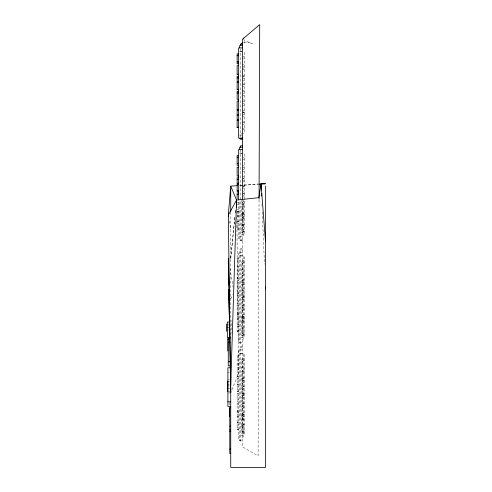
<?xml version="1.0" encoding="UTF-8"?>
<svg xmlns="http://www.w3.org/2000/svg" width="492" height="492" viewBox="0 0 492 492"><rect width="100%" height="100%" fill="white"/><g stroke="black" fill="none" stroke-linecap="round" stroke-linejoin="round"><path stroke-width="0.37" stroke-dasharray="2.46 1.84" d="M259.056 199.869L258.103 455.85L242.433 446.841L242.433 200.146M230.68 338.644L231.88 320.286M230.73 258.694L234.899 216.8M235.274 212.993L235.576 209.949M230.73 258.226L234.899 216.671M235.274 212.888L235.576 209.869M230.779 298.902L232.415 294.708M231.88 389.824L238.761 373.127L236.775 216.892M243.749 42.681L247.574 41.783L252.328 43.843L247.574 41.783L243.718 42.73M239.832 185.41L258.029 183.971M239.801 185.502L257.943 184.254M239.604 51.549L243.245 51.549M240.545 51.611L244.192 51.611L244.192 133.338L240.545 133.338M242.667 56.273L244.192 56.273M242.667 58.081L244.192 58.081M242.667 64.335L244.192 64.335M242.667 66.143L244.192 66.143M242.667 68.056L244.192 68.056M242.667 69.802L244.192 69.802M242.667 75.196L244.192 75.196M242.667 76.678L244.192 76.678M242.667 76.869L244.192 76.869M242.667 78.603L244.192 78.603M242.667 80.319L244.192 80.319M242.667 84.003L244.192 84.003M242.667 84.71L244.192 84.753M242.667 86.506L244.192 86.506M242.667 90.331L244.192 90.331M242.667 91.709L244.192 91.709M242.667 93.683L244.192 93.683M242.667 95.399L244.192 95.399M242.667 99.981L244.192 99.981M242.667 101.696L244.192 101.696M242.667 103.406L244.192 103.406M242.667 105.147L244.192 105.147M242.667 110.54L244.192 110.54M242.667 112.022L244.192 112.022M242.667 112.213L244.192 112.213M242.667 112.76L244.192 112.76M242.667 114.642L244.192 114.642M242.667 116.469L244.192 116.469M242.667 121.961L244.192 121.961M242.667 122.674L244.192 122.625M242.667 124.427L244.192 124.427M242.667 128.252L244.192 128.252M242.667 129.63L244.192 129.63M239.604 135.054L243.245 135.054M239.604 153.11L243.245 153.11M240.545 153.178L244.192 153.178L244.192 234.905L240.545 234.905M242.667 157.84L244.192 157.84M242.667 159.648L244.192 159.648M242.667 165.902L244.192 165.902M242.667 167.704L244.192 167.704M242.667 169.623L244.192 169.623M242.667 171.37L244.192 171.37M242.667 176.763L244.192 176.763M242.667 178.239L244.192 178.239M242.667 178.43L244.192 178.43M242.667 180.17L244.192 180.17M242.667 181.886L244.192 181.886M242.667 185.57L244.192 185.57M242.667 186.271L244.192 186.271M242.667 186.32L244.192 186.32M242.667 188.073L244.192 188.073M242.667 191.898L244.192 191.898M242.667 193.276L244.192 193.276M242.667 193.651L244.192 193.651M242.667 195.25L244.192 195.25M242.667 196.966L244.192 196.966M242.667 201.548L244.192 201.548M237.138 202.581L238.657 202.581M241.726 202.784L243.245 202.784M244.192 203.264L242.667 203.264L242.667 200.631M237.138 204.328L238.657 204.328M243.245 204.5L241.726 204.5L241.726 200.201M244.192 204.967L242.667 204.967L242.667 213.78L244.192 213.78M243.245 206.209L241.726 206.209L241.726 215.016L243.245 215.016M242.667 206.714L244.192 206.714M241.726 207.95L243.245 207.95M237.138 209.721L238.657 209.721M237.138 211.197L238.657 211.197M237.138 211.394L238.657 211.394M238.657 211.941L237.138 211.941L237.138 221.142L238.657 221.142M242.667 212.107L244.192 212.107M241.726 213.35L243.245 213.35M242.667 213.583L244.192 213.583M237.138 213.817L238.657 213.817M244.192 214.327L242.667 214.327L242.667 223.528L244.192 223.528M241.726 214.826L243.245 214.826M243.245 215.564L241.726 215.564L241.726 224.764L243.245 224.764M237.138 215.644L238.657 215.644M242.667 216.203L244.192 216.203M237.138 216.578L238.657 216.578M241.726 217.446L243.245 217.446M242.667 218.03L244.192 218.03M242.667 218.965L244.192 218.965M241.726 219.272L243.245 219.272M241.726 220.201L243.245 220.201M238.657 221.806L237.138 221.806L237.138 229.186L238.657 229.186M237.138 221.855L238.657 221.855M237.138 223.608L238.657 223.608M244.192 224.192L242.667 224.192L242.667 231.572L244.192 231.572M242.667 224.241L244.192 224.241M243.245 225.434L241.726 225.434L241.726 232.808L243.245 232.808M241.726 225.477L243.245 225.477M242.667 225.994L244.192 225.994M241.726 227.23L243.245 227.23M237.138 227.433L238.657 227.433M237.138 228.811L238.657 228.811M242.667 229.819L244.192 229.819M241.726 231.055L243.245 231.055M242.667 231.197L244.192 231.197M241.726 232.433L243.245 232.433M239.604 236.621L243.245 236.621L243.245 200.201M242.433 239.61L238.657 239.61L238.657 200.398M242.433 240.354L239.604 240.354L239.604 200.613M242.433 240.693L240.545 240.693L240.545 147.354M242.433 248.565L240.545 248.565L240.545 343.434L242.433 343.434M242.433 249.948L239.604 249.948L239.604 343.096L242.433 343.096M242.433 252.205L238.657 252.205L238.657 342.352L242.433 342.352M239.604 255.852L243.245 255.852L243.245 339.363L239.604 339.363M240.545 255.92L244.192 255.92L244.192 337.647L240.545 337.647M238.657 258.195L237.138 258.195L237.138 268.06L238.657 268.06M237.138 260.004L238.657 260.004M244.192 260.582L242.667 260.582L242.667 270.446L244.192 270.446M243.245 261.818L241.726 261.818L241.726 271.689L243.245 271.689M242.667 262.39L244.192 262.39M241.726 263.626L243.245 263.626M237.138 266.258L238.657 266.258M242.667 268.644L244.192 268.644M241.726 269.88L243.245 269.88M238.657 269.979L237.138 269.979L237.138 278.786L238.657 278.786M237.138 271.725L238.657 271.725M244.192 272.365L242.667 272.365L242.667 281.178L244.192 281.178M243.245 273.607L241.726 273.607L241.726 282.414L243.245 282.414M242.667 274.112L244.192 274.112M241.726 275.348L243.245 275.348M237.138 277.119L238.657 277.119M237.138 278.595L238.657 278.595M242.667 279.505L244.192 279.505M238.657 280.52L237.138 280.52L237.138 285.926L238.657 285.926M241.726 280.741L243.245 280.741M242.667 280.981L244.192 280.981M237.138 282.242L238.657 282.242M241.726 282.224L243.245 282.224M244.192 282.912L242.667 282.912L242.667 288.312L244.192 288.312M243.245 284.148L241.726 284.148L241.726 289.554L243.245 289.554M242.667 284.628L244.192 284.628M241.726 285.864L243.245 285.864M238.657 286.676L237.138 286.627L237.138 294.007L238.657 294.007M237.138 288.429L238.657 288.429M244.192 289.019L242.667 289.019L242.667 296.393L244.192 296.393M243.245 290.255L241.726 290.255L241.726 297.629L243.245 297.629M242.667 290.815L244.192 290.815M241.726 292.051L243.245 292.051M237.138 292.254L238.657 292.254M237.138 293.632L238.657 293.632M242.667 294.64L244.192 294.64M238.657 295.606L237.138 295.606L237.138 303.619L238.657 303.619M241.726 295.877L243.245 295.877M242.667 296.018L244.192 296.018M241.726 297.254L243.245 297.254M237.138 297.322L238.657 297.322M244.192 297.992L242.667 297.992L242.667 306.006L244.192 306.006M243.245 299.228L241.726 299.228L241.726 307.242L243.245 307.242M242.667 299.708L244.192 299.708M241.726 300.944L243.245 300.944M237.138 301.904L238.657 301.904M242.667 304.29L244.192 304.29M238.657 305.323L237.138 305.323L237.138 314.136L238.657 314.136M241.726 305.526L243.245 305.526M237.138 307.07L238.657 307.07M244.192 307.709L242.667 307.709L242.667 316.522L244.192 316.522M243.245 308.951L241.726 308.951L241.726 317.758L243.245 317.758M242.667 309.456L244.192 309.456M241.726 310.692L243.245 310.692M237.138 312.463L238.657 312.463M237.138 313.939L238.657 313.939M238.657 314.683L237.138 314.683L237.138 323.884L238.657 323.884M242.667 314.849L244.192 314.849M241.726 316.092L243.245 316.092M242.667 316.331L244.192 316.331M237.138 316.559L238.657 316.559M244.192 317.069L242.667 317.069L242.667 326.27L244.192 326.27M241.726 317.568L243.245 317.568M237.138 318.386L238.657 318.386M243.245 318.306L241.726 318.306L241.726 327.506L243.245 327.506M242.667 318.945L244.192 318.945M237.138 319.32L238.657 319.32M241.726 320.187L243.245 320.187M242.667 320.772L244.192 320.772M242.667 321.707L244.192 321.707M241.726 322.014L243.245 322.014M241.726 322.943L243.245 322.943M237.138 324.548L238.657 324.548L237.138 324.597L237.138 331.928L238.657 331.928M227.384 325.077L228.725 325.077M237.138 326.35L238.657 326.35M244.192 326.983L242.667 326.934L242.667 334.314L244.192 334.314M226.498 327.346L228.614 327.346M226.498 327.875L228.614 327.875M241.726 328.219L243.245 328.176M242.667 328.736L244.192 328.736M226.498 329.966L228.614 329.966M241.726 329.972L243.245 329.972M237.138 330.175L238.657 330.175M237.138 331.553L238.657 331.553M242.667 332.561L244.192 332.561M241.726 333.797L243.245 333.797M242.667 333.939L244.192 333.939M241.726 335.175L243.245 335.175M243.245 335.55L241.726 335.55L241.726 328.176M242.433 346.313L240.545 346.313L240.545 441.183L242.433 441.183M242.433 347.696L239.604 347.696L239.604 440.844L242.433 440.844M242.433 349.953L238.657 349.953L238.657 440.1L242.433 440.1M239.604 353.607L243.245 353.607L243.245 437.111L239.604 437.111M240.545 353.668L244.192 353.668L244.192 435.395L240.545 435.395M238.657 355.944L237.138 355.944L237.138 365.814L238.657 365.814M237.138 357.752L238.657 357.752M244.192 358.33L242.667 358.33L242.667 368.201L244.192 368.201M243.245 359.572L241.726 359.572L241.726 369.437L243.245 369.437M242.667 360.138L244.192 360.138M241.726 361.374L243.245 361.374M237.138 364.006L238.657 364.006M242.667 366.392L244.192 366.392M241.726 367.629L243.245 367.629M238.657 367.727L237.138 367.727L237.138 376.54L238.657 376.54M237.138 369.474L238.657 369.474M244.192 370.113L242.667 370.113L242.667 378.926L244.192 378.926M243.245 371.355L241.726 371.355L241.726 380.162L243.245 380.162M242.667 371.86L244.192 371.86M227.894 372.18L229.309 372.18M241.726 373.096L243.245 373.096M237.138 374.867L238.657 374.867M237.138 376.343L238.657 376.343M242.667 377.253L244.192 377.253M238.657 378.274L237.138 378.274L237.138 383.674L238.657 383.674M241.726 378.489L243.245 378.489M242.667 378.729L244.192 378.729M227.894 379.849L229.309 379.849M237.138 379.99L238.657 379.99M241.726 379.972L243.245 379.972M244.192 380.66L242.667 380.66L242.667 386.06L244.192 386.06M227.765 381.165L229.247 381.165M227.765 381.245L229.247 381.245M243.245 381.897L241.726 381.897L241.726 387.302L243.245 387.302M242.667 382.376L244.192 382.376M241.726 383.612L243.245 383.612M238.657 384.381L237.138 384.381L237.138 391.755L238.657 391.755M227.765 384.504L229.247 384.504M237.138 384.424L238.657 384.424M227.894 385.882L229.309 385.882M237.138 386.177L238.657 386.177M244.192 386.767L242.667 386.767L242.667 394.141L244.192 394.141M242.667 386.81L244.192 386.81M243.245 388.053L241.726 388.003L241.726 395.377L243.245 395.377M227.765 388.52L229.992 388.52M242.667 388.563L244.192 388.563M241.726 389.805L243.245 389.805M237.138 390.002L238.657 390.002M237.138 391.38L238.657 391.38M227.765 391.571L229.992 391.571M242.667 392.388L244.192 392.388M227.894 392.967L230.022 392.967M238.657 393.354L237.138 393.354L237.138 401.367L238.657 401.367M241.726 393.625L243.245 393.625M242.667 393.766L244.192 393.766M237.138 395.07L238.657 395.07M241.726 395.008L243.245 395.008M244.192 395.74L242.667 395.74L242.667 403.754L244.192 403.754M243.245 396.976L241.726 396.976L241.726 404.99L243.245 404.99M242.667 397.456L244.192 397.456M241.726 398.692L243.245 398.692M237.138 399.652L238.657 399.652M242.667 402.038L244.192 402.038M238.657 403.071L237.138 403.071L237.138 411.884L238.657 411.884M241.726 403.274L243.245 403.274M237.138 404.818L238.657 404.818M244.192 405.457L242.667 405.457L242.667 414.27L244.192 414.27M243.245 406.699L241.726 406.699L241.726 415.506L243.245 415.506M242.667 407.204L244.192 407.204M241.726 408.44L243.245 408.44M237.138 410.211L238.657 410.211M237.138 411.693L238.657 411.693M238.657 412.431L237.138 412.431L237.138 421.632L238.657 421.632M242.667 412.597L244.192 412.597M241.726 413.84L243.245 413.84M242.667 414.079L244.192 414.079M237.138 414.313L238.657 414.313M244.192 414.817L242.667 414.817L242.667 424.018L244.192 424.018M241.726 415.316L243.245 415.316M243.245 416.054L241.726 416.054L241.726 425.26L243.245 425.26M237.138 416.134L238.657 416.134M242.667 416.699L244.192 416.699M237.138 417.068L238.657 417.068M241.726 417.936L243.245 417.936M242.667 418.52L244.192 418.52M242.667 419.455L244.192 419.455M241.726 419.762L243.245 419.762M241.726 420.691L243.245 420.691M238.657 422.296L237.138 422.296L237.138 429.676L238.657 429.676M237.138 422.345L238.657 422.345M237.138 424.098L238.657 424.098M244.192 424.682L242.667 424.682L242.667 432.062L244.192 432.062M242.667 424.731L244.192 424.731M243.245 425.924L241.726 425.924L241.726 433.298L243.245 433.298M241.726 425.967L243.245 425.967M242.667 426.484L244.192 426.484M241.726 427.72L243.245 427.72M237.138 427.923L238.657 427.923M237.138 429.301L238.657 429.301M242.667 430.309L244.192 430.309M241.726 431.546L243.245 431.546M242.667 431.687L244.192 431.687M241.726 432.923L243.245 432.923M226.498 324.05L228.614 324.117M243.804 39.046L245.004 42.417M229.333 221.037L230.73 229.174M229.967 268.534L233.134 287.439M261.935 204.408L262.002 205.939M262.261 212.064L264.468 264.13M240.545 48.849L240.545 136.831M230.73 212.2L230.73 339.074M229.795 402.376L229.795 405.057"/><path stroke-width="0.74" d="M259.063 199.1L259.714 24.6L242.433 39.335L242.433 199.887M228.977 342.45L229.02 340.925M230.73 385.144L236.56 200.047L230.73 186.124L237.531 185.656M258.7 184.205L265.502 183.737L261.061 183.737L258.866 197.655L236.56 200.047L228.319 215.121L230.73 392.604L228.319 258.694L228.571 260.207M240.545 45.787L240.545 44.255L242.433 42.829M240.545 44.255L242.433 44.255M242.433 45.639L239.604 45.639L239.604 47.927M242.433 47.896L238.657 47.896L238.657 138.043L242.433 138.043M238.657 53.886L237.138 53.886L237.138 63.757L238.657 63.757M237.138 55.694L238.657 55.694M237.138 61.949L238.657 61.949M238.657 65.67L237.138 65.67L237.138 74.483L238.657 74.483M237.138 74.286L238.657 74.286M238.657 76.217L237.138 76.217L237.138 81.617L238.657 81.617M237.138 77.933L238.657 77.933M237.138 82.324L238.657 82.324L237.138 82.367L237.138 89.698L238.657 89.698M237.138 89.323L238.657 89.323M238.657 91.297L237.138 91.297L237.138 99.31L238.657 99.31M237.138 93.013L238.657 93.013M238.657 101.014L237.138 101.014L237.138 109.827L238.657 109.827M237.138 109.636L238.657 109.636M238.657 110.374L237.138 110.374L237.138 119.574L238.657 119.574M237.138 115.011L238.657 115.011M238.657 120.239L237.138 120.239L237.138 127.619L238.657 127.619M237.138 120.288L238.657 120.288M237.138 127.243L238.657 127.243M239.604 138.787L242.433 138.787M240.545 139.125L242.433 139.125M242.433 145.823L240.545 145.823L240.545 147.354M242.433 147.206L239.604 147.206L239.604 149.494M242.433 149.463L238.657 149.463L238.657 199.887M238.657 155.454L237.138 155.454L237.138 165.318L238.657 165.318M237.138 157.262L238.657 157.262M237.138 163.516L238.657 163.516M238.657 167.237L237.138 167.237L237.138 176.044L238.657 176.044M238.657 177.778L237.138 177.778L237.138 183.184L238.657 183.184M237.138 179.5L238.657 179.5M238.657 183.885L237.138 183.885L237.138 185.361M237.138 183.934L238.657 183.934M237.138 190.89L238.657 190.89M238.657 191.265L237.138 191.265L237.138 186.247M238.657 192.864L237.138 192.864L237.138 198.577M237.138 194.58L238.657 194.58M229.395 322.051L227.384 322.051L227.384 337.869L230.059 337.869M227.765 339.111L229.247 339.154M230.115 342.567L228.276 342.567L228.276 365.814L230.73 365.851M228.276 361.682L230.73 361.682M230.73 367.758L227.894 367.758L227.894 406.398L230.73 406.398M227.894 401.798L230.73 401.798M230.73 407.794L229.543 407.794L229.543 416.33M229.795 426.195L230.73 426.195M229.795 429.977L230.73 429.977M229.795 431.355L230.73 431.355M229.795 449.171L230.73 449.171M230.73 453.538L229.795 453.538L229.795 407.794M229.057 293.121L228.319 289.505L229.524 319.966M228.571 216.597L228.319 215.121L230.73 186.124L230.73 211.492M265.502 241.658L261.061 183.737L261.32 189.863M261.486 193.688L261.578 195.988M265.44 287.1L265.502 288.632M228.319 258.226L228.54 266.676M228.639 270.514L229.02 285.114M236.56 200.047L236.658 207.704M265.502 186.124L265.502 467.4L230.73 467.4L230.73 375.771M243.565 37.958L243.565 38.376M228.952 337.395L228.952 342.758M227.765 338.914L227.765 351.024M227.765 381.165L227.765 391.571M226.498 324.05L226.498 331.319"/></g></svg>
